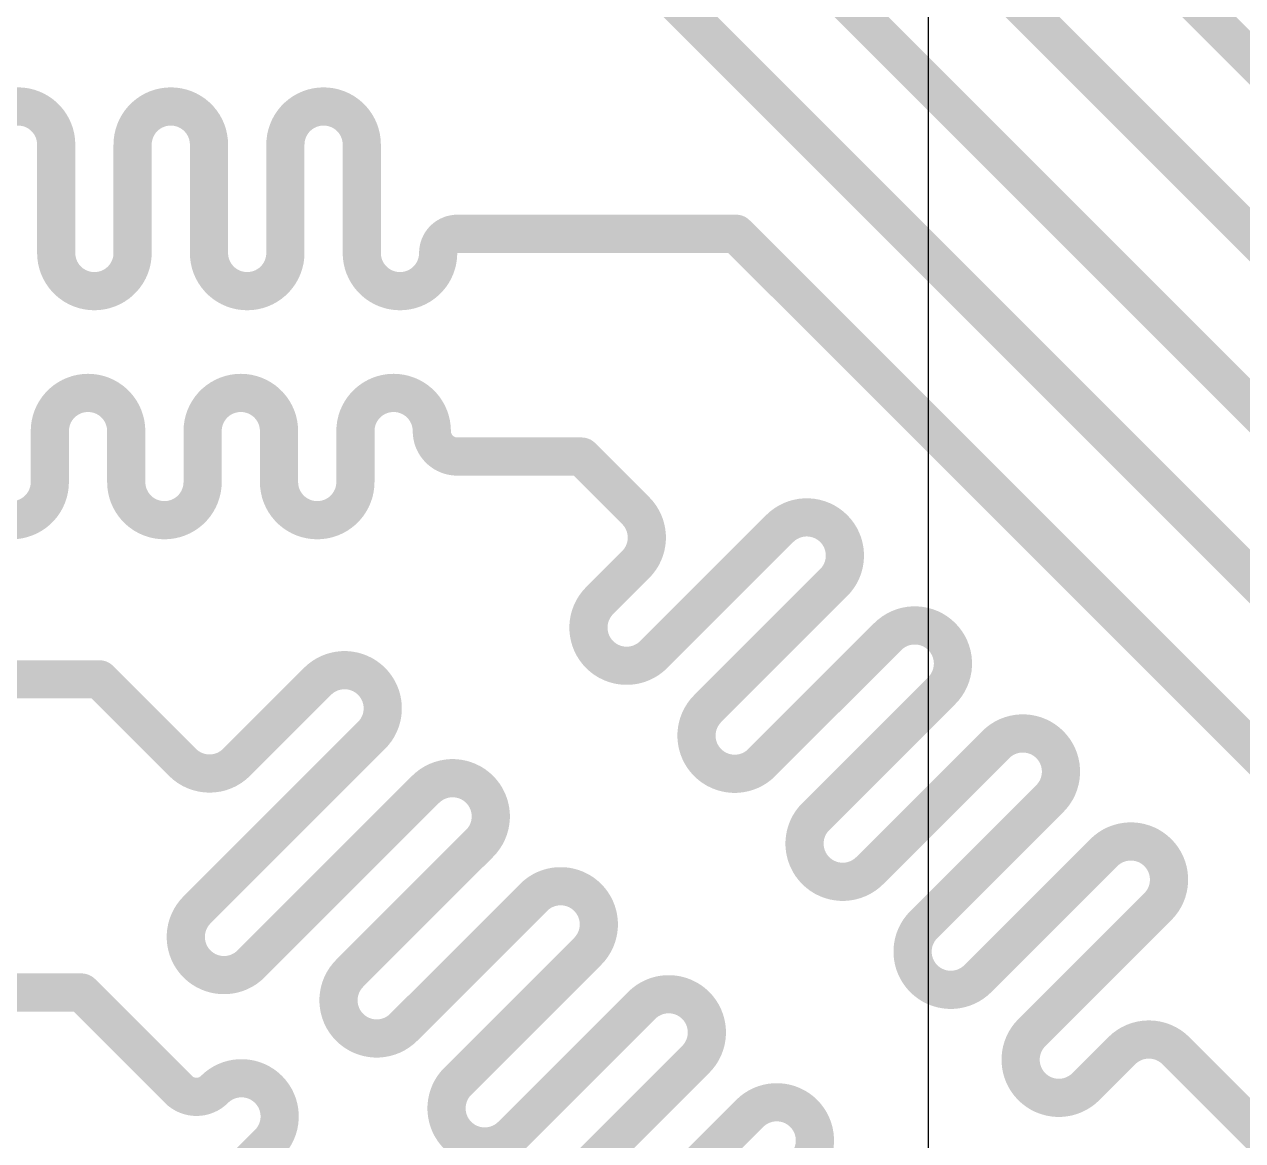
# Model space of a CAD drawing. Extents: x 75 to 173, y 40 to 188.
# Drawn here: x 104.693 to 109.553, y 150.881 to 155.335 of the extents above; entities that cross this region are included whole.
import ezdxf

# ---------------------------------------------------------------- set-up
doc = ezdxf.new("R2010")
doc.units = 0
doc.header["$MEASUREMENT"] = 0
doc.layers.add('BottomLayer', color=5, linetype='CONTINUOUS')
doc.layers.add('TopLayer', color=1, linetype='CONTINUOUS')

msp = doc.modelspace()

# ---------------------------------------------------------------- linework, layer by layer
at = {"layer": 'BottomLayer'}
msp.add_line((108.29946, 121.06782), (108.29946, 169.17542), dxfattribs=at)
at = {"layer": 'TopLayer', "const_width": 0.1524}
for points in [[(104.60046, 160.18382), (112.67766, 152.10662)], [(105.26695, 158.81222), (112.42975, 151.64942)], [(105.95935, 157.43732), (112.48385, 150.91282)], [(106.69595, 156.01822), (112.47775, 150.23642)], [(104.81966, 154.49938), (104.81966, 154.85498)], [(105.12446, 154.49938), (105.12446, 154.85498)], [(105.42926, 154.49938), (105.42926, 154.85498)], [(105.73406, 154.49938), (105.73406, 154.85498)], [(106.03886, 154.49938), (106.03886, 154.85498)], [(104.81966, 154.4227), (104.81966, 154.49938)], [(105.12446, 154.4227), (105.12446, 154.49938)], [(105.42926, 154.4227), (105.42926, 154.49938)], [(105.73406, 154.4227), (105.73406, 154.49938)], [(106.03886, 154.4227), (106.03886, 154.49938)], [(106.42034, 154.49938), (106.47066, 154.49938)], [(106.47066, 154.49938), (107.53229, 154.49938)], [(107.53229, 154.49938), (112.88845, 149.14323)], [(104.79426, 153.61038), (104.79426, 153.71198)], [(105.09906, 153.61038), (105.09906, 153.71198)], [(105.40386, 153.61038), (105.40386, 153.71198)], [(105.70866, 153.61038), (105.70866, 153.71198)], [(106.01346, 153.61038), (106.01346, 153.71198)], [(104.79426, 153.50878), (104.79426, 153.61038)], [(105.09906, 153.50878), (105.09906, 153.61038)], [(105.40386, 153.50878), (105.40386, 153.61038)], [(105.70866, 153.50878), (105.70866, 153.61038)], [(106.01346, 153.50878), (106.01346, 153.61038)], [(106.41986, 153.61038), (106.52146, 153.61038)], [(106.52146, 153.61038), (106.91599, 153.61038)], [(106.91599, 153.61038), (107.02375, 153.50262)], [(107.02375, 153.50262), (107.13152, 153.39486)], [(107.45481, 153.07157), (107.70625, 153.32302)], [(106.98783, 153.03565), (107.13152, 153.17933)], [(107.67033, 152.85604), (107.92178, 153.10749)], [(107.20336, 152.82012), (107.45481, 153.07157)], [(107.88586, 152.64052), (108.13731, 152.89196)], [(107.41889, 152.6046), (107.67033, 152.85604)], [(104.59106, 152.72138), (104.71806, 152.72138)], [(104.71806, 152.72138), (104.99229, 152.72138)], [(104.99229, 152.72138), (105.32359, 152.39009)], [(105.53911, 152.39009), (105.8624, 152.71338)], [(108.10138, 152.42499), (108.35283, 152.67644)], [(107.63441, 152.38907), (107.88586, 152.64052)], [(105.64688, 152.0668), (106.07793, 152.49785)], [(108.31691, 152.20947), (108.56836, 152.46091)], [(107.84994, 152.17354), (108.10138, 152.42499)], [(105.8624, 151.85127), (106.29346, 152.28233)], [(108.06546, 151.95802), (108.31691, 152.20947)], [(108.53244, 151.99394), (108.78388, 152.24539)], [(105.38134, 151.80126), (105.64688, 152.0668)], [(106.07793, 151.63575), (106.50898, 152.0668)], [(108.74796, 151.77841), (108.99941, 152.02986)], [(108.28099, 151.74249), (108.53244, 151.99394)], [(105.59687, 151.58574), (105.8624, 151.85127)], [(106.29346, 151.42022), (106.72451, 151.85127)], [(108.49652, 151.52697), (108.74796, 151.77841)], [(108.96349, 151.56289), (109.21494, 151.81433)], [(105.99056, 151.54838), (106.07793, 151.63575)], [(106.50898, 151.2047), (106.94003, 151.63575)], [(108.71204, 151.31144), (108.96349, 151.56289)], [(104.56566, 151.47162), (104.92078, 151.47162)], [(104.92078, 151.47162), (105.27151, 151.12089)], [(106.20608, 151.33285), (106.29346, 151.42022)], [(106.72451, 150.98917), (107.15556, 151.42022)], [(108.92757, 151.09591), (109.07126, 151.2396)], [(109.28678, 151.2396), (109.32481, 151.20157)], [(106.42161, 151.11732), (106.50898, 151.2047)], [(106.94003, 150.77364), (107.37109, 151.2047)], [(109.32481, 151.20157), (112.60256, 147.92382)], [(105.27151, 151.12089), (105.30743, 151.08497)], [(106.63714, 150.9018), (106.72451, 150.98917)], [(107.15556, 150.55812), (107.58661, 150.98917)], [(105.5948, 150.7976), (105.66664, 150.86944)]]:
    msp.add_lwpolyline(points, dxfattribs=at)
for points in [[(104.51486, 154.85498, -0.4142136), (104.66726, 155.00738)], [(104.66726, 155.00738, -0.4142136), (104.81966, 154.85498)], [(105.12446, 154.85498, -0.4142136), (105.27686, 155.00738)], [(105.27686, 155.00738, -0.4142136), (105.42926, 154.85498)], [(105.73406, 154.85498, -0.4142136), (105.88646, 155.00738)], [(105.88646, 155.00738, -0.4142136), (106.03886, 154.85498)], [(106.34366, 154.4227, -0.4142136), (106.42034, 154.49938)], [(104.97206, 154.2703, -0.4142136), (104.81966, 154.4227)], [(105.12446, 154.4227, -0.4142136), (104.97206, 154.2703)], [(105.58166, 154.2703, -0.4142136), (105.42926, 154.4227)], [(105.73406, 154.4227, -0.4142136), (105.58166, 154.2703)], [(106.19126, 154.2703, -0.4142136), (106.03886, 154.4227)], [(106.34366, 154.4227, -0.4142136), (106.19126, 154.2703)], [(104.79426, 153.71198, -0.4142136), (104.94666, 153.86438)], [(104.94666, 153.86438, -0.4142136), (105.09906, 153.71198)], [(105.40386, 153.71198, -0.4142136), (105.55626, 153.86438)], [(105.55626, 153.86438, -0.4142136), (105.70866, 153.71198)], [(106.01346, 153.71198, -0.4142136), (106.16586, 153.86438)], [(106.16586, 153.86438, -0.4142136), (106.31826, 153.71198)], [(106.41986, 153.61038, -0.4142136), (106.31826, 153.71198)], [(104.64186, 153.35638, -0.4142136), (104.48946, 153.50878)], [(104.79426, 153.50878, -0.4142136), (104.64186, 153.35638)], [(105.25146, 153.35638, -0.4142136), (105.09906, 153.50878)], [(105.40386, 153.50878, -0.4142136), (105.25146, 153.35638)], [(105.86106, 153.35638, -0.4142136), (105.70866, 153.50878)], [(106.01346, 153.50878, -0.4142136), (105.86106, 153.35638)], [(107.13152, 153.39486, -0.4142136), (107.13152, 153.17933)], [(107.70625, 153.32302, -0.4142136), (107.92178, 153.32302)], [(107.92178, 153.32302, -0.4142136), (107.92178, 153.10749)], [(106.98784, 152.82012, -0.4142136), (106.98784, 153.03565)], [(108.13731, 152.89196, -0.4142136), (108.35283, 152.89196)], [(108.35283, 152.89196, -0.4142136), (108.35283, 152.67644)], [(107.20336, 152.82012, -0.4142136), (106.98784, 152.82012)], [(105.8624, 152.71338, -0.4142136), (106.07793, 152.71338)], [(106.07793, 152.71338, -0.4142136), (106.07793, 152.49785)], [(107.41889, 152.38907, -0.4142136), (107.41889, 152.6046)], [(108.56836, 152.46091, -0.4142136), (108.78388, 152.46091)], [(108.78388, 152.46091, -0.4142136), (108.78388, 152.24539)], [(105.53911, 152.39009, -0.4142127), (105.32359, 152.39009)], [(107.63441, 152.38907, -0.4142136), (107.41889, 152.38907)], [(106.29346, 152.28233, -0.4142136), (106.50898, 152.28233)], [(106.50898, 152.28233, -0.4142136), (106.50898, 152.0668)], [(107.84994, 151.95802, -0.4142136), (107.84994, 152.17354)], [(108.99941, 152.02986, -0.4142136), (109.21494, 152.02986)], [(109.21494, 152.02986, -0.4142136), (109.21494, 151.81434)], [(108.06546, 151.95802, -0.4142136), (107.84994, 151.95802)], [(106.72451, 151.85127, -0.4142136), (106.94003, 151.85127)], [(106.94003, 151.85127, -0.4142136), (106.94003, 151.63575)], [(105.38134, 151.58574, -0.4142136), (105.38134, 151.80126)], [(108.28099, 151.52697, -0.4142136), (108.28099, 151.74249)], [(105.59686, 151.58574, -0.4142136), (105.38134, 151.58574)], [(105.99056, 151.33285, -0.4142136), (105.99056, 151.54837)], [(108.49652, 151.52697, -0.4142136), (108.28099, 151.52697)], [(107.15556, 151.42022, -0.4142136), (107.37108, 151.42022)], [(107.37108, 151.42022, -0.4142136), (107.37108, 151.2047)], [(106.20608, 151.33285, -0.4142136), (105.99056, 151.33285)], [(108.71204, 151.09591, -0.4142136), (108.71204, 151.31144)], [(109.07126, 151.2396, -0.4142121), (109.28678, 151.23959)], [(105.45112, 151.08496, -0.4142136), (105.66664, 151.08496)], [(106.42161, 150.9018, -0.4142136), (106.42161, 151.11732)], [(108.92757, 151.09591, -0.4142136), (108.71204, 151.09591)], [(105.45112, 151.08497, -0.4142084), (105.30743, 151.08497)], [(105.66664, 151.08496, -0.4142136), (105.66664, 150.86944)], [(107.58661, 150.98917, -0.4142136), (107.80214, 150.98917)], [(107.80214, 150.98917, -0.4142136), (107.80214, 150.77364)], [(106.63713, 150.9018, -0.4142136), (106.42161, 150.9018)]]:
    msp.add_lwpolyline(points, format="xyb", dxfattribs=at)
at = {"layer": 'TopLayer', "const_width": 0.0762}
for points in [[(104.62916, 155.00738, 1), (104.70536, 155.00738, 1)], [(104.62916, 155.00738, 1), (104.70536, 155.00738, 1)], [(105.23876, 155.00738, 1), (105.31496, 155.00738, 1)], [(105.23876, 155.00738, 1), (105.31496, 155.00738, 1)], [(105.84836, 155.00738, 1), (105.92456, 155.00738, 1)], [(105.84836, 155.00738, 1), (105.92456, 155.00738, 1)], [(104.78156, 154.85498, 1), (104.85776, 154.85498, 1)], [(104.78156, 154.85498, 1), (104.85776, 154.85498, 1)], [(105.08636, 154.85498, 1), (105.16256, 154.85498, 1)], [(105.08636, 154.85498, 1), (105.16256, 154.85498, 1)], [(105.39116, 154.85498, 1), (105.46736, 154.85498, 1)], [(105.39116, 154.85498, 1), (105.46736, 154.85498, 1)], [(105.69596, 154.85498, 1), (105.77216, 154.85498, 1)], [(105.69596, 154.85498, 1), (105.77216, 154.85498, 1)], [(106.00076, 154.85498, 1), (106.07696, 154.85498, 1)], [(106.00076, 154.85498, 1), (106.07696, 154.85498, 1)], [(104.78156, 154.49938, 1), (104.85776, 154.49938, 1)], [(104.78156, 154.49938, 1), (104.85776, 154.49938, 1)], [(105.08636, 154.49938, 1), (105.16256, 154.49938, 1)], [(105.08636, 154.49938, 1), (105.16256, 154.49938, 1)], [(105.39116, 154.49938, 1), (105.46736, 154.49938, 1)], [(105.39116, 154.49938, 1), (105.46736, 154.49938, 1)], [(105.69596, 154.49938, 1), (105.77216, 154.49938, 1)], [(105.69596, 154.49938, 1), (105.77216, 154.49938, 1)], [(106.00076, 154.49938, 1), (106.07696, 154.49938, 1)], [(106.00076, 154.49938, 1), (106.07696, 154.49938, 1)], [(106.38224, 154.49938, 1), (106.45844, 154.49938, 1)], [(106.38224, 154.49938, 1), (106.45844, 154.49938, 1)], [(106.43256, 154.49938, 1), (106.50876, 154.49938, 1)], [(106.43256, 154.49938, 1), (106.50876, 154.49938, 1)], [(107.49419, 154.49938, 1), (107.57039, 154.49938, 1)], [(107.49419, 154.49938, 1), (107.57039, 154.49938, 1)], [(104.78156, 154.4227, 1), (104.85776, 154.4227, 1)], [(104.78156, 154.4227, 1), (104.85776, 154.4227, 1)], [(105.08636, 154.4227, 1), (105.16256, 154.4227, 1)], [(105.08636, 154.4227, 1), (105.16256, 154.4227, 1)], [(105.39116, 154.4227, 1), (105.46736, 154.4227, 1)], [(105.39116, 154.4227, 1), (105.46736, 154.4227, 1)], [(105.69596, 154.4227, 1), (105.77216, 154.4227, 1)], [(105.69596, 154.4227, 1), (105.77216, 154.4227, 1)], [(106.00076, 154.4227, 1), (106.07696, 154.4227, 1)], [(106.00076, 154.4227, 1), (106.07696, 154.4227, 1)], [(106.30556, 154.4227, 1), (106.38176, 154.4227, 1)], [(106.30556, 154.4227, 1), (106.38176, 154.4227, 1)], [(104.93396, 154.2703, 1), (105.01016, 154.2703, 1)], [(104.93396, 154.2703, 1), (105.01016, 154.2703, 1)], [(105.54356, 154.2703, 1), (105.61976, 154.2703, 1)], [(105.54356, 154.2703, 1), (105.61976, 154.2703, 1)], [(106.15316, 154.2703, 1), (106.22936, 154.2703, 1)], [(106.15316, 154.2703, 1), (106.22936, 154.2703, 1)], [(104.90856, 153.86438, 1), (104.98476, 153.86438, 1)], [(104.90856, 153.86438, 1), (104.98476, 153.86438, 1)], [(105.51816, 153.86438, 1), (105.59436, 153.86438, 1)], [(105.51816, 153.86438, 1), (105.59436, 153.86438, 1)], [(106.12776, 153.86438, 1), (106.20396, 153.86438, 1)], [(106.12776, 153.86438, 1), (106.20396, 153.86438, 1)], [(104.75616, 153.71198, 1), (104.83236, 153.71198, 1)], [(104.75616, 153.71198, 1), (104.83236, 153.71198, 1)], [(105.06096, 153.71198, 1), (105.13716, 153.71198, 1)], [(105.06096, 153.71198, 1), (105.13716, 153.71198, 1)], [(105.36576, 153.71198, 1), (105.44196, 153.71198, 1)], [(105.36576, 153.71198, 1), (105.44196, 153.71198, 1)], [(105.67056, 153.71198, 1), (105.74676, 153.71198, 1)], [(105.67056, 153.71198, 1), (105.74676, 153.71198, 1)], [(105.97536, 153.71198, 1), (106.05156, 153.71198, 1)], [(105.97536, 153.71198, 1), (106.05156, 153.71198, 1)], [(106.28016, 153.71198, 1), (106.35636, 153.71198, 1)], [(106.28016, 153.71198, 1), (106.35636, 153.71198, 1)], [(104.75616, 153.61038, 1), (104.83236, 153.61038, 1)], [(104.75616, 153.61038, 1), (104.83236, 153.61038, 1)], [(105.06096, 153.61038, 1), (105.13716, 153.61038, 1)], [(105.06096, 153.61038, 1), (105.13716, 153.61038, 1)], [(105.36576, 153.61038, 1), (105.44196, 153.61038, 1)], [(105.36576, 153.61038, 1), (105.44196, 153.61038, 1)], [(105.67056, 153.61038, 1), (105.74676, 153.61038, 1)], [(105.67056, 153.61038, 1), (105.74676, 153.61038, 1)], [(105.97536, 153.61038, 1), (106.05156, 153.61038, 1)], [(105.97536, 153.61038, 1), (106.05156, 153.61038, 1)], [(106.38176, 153.61038, 1), (106.45796, 153.61038, 1)], [(106.38176, 153.61038, 1), (106.45796, 153.61038, 1)], [(106.48336, 153.61038, 1), (106.55956, 153.61038, 1)], [(106.48336, 153.61038, 1), (106.55956, 153.61038, 1)], [(106.87789, 153.61038, 1), (106.95409, 153.61038, 1)], [(106.87789, 153.61038, 1), (106.95409, 153.61038, 1)], [(104.75616, 153.50878, 1), (104.83236, 153.50878, 1)], [(104.75616, 153.50878, 1), (104.83236, 153.50878, 1)], [(105.06096, 153.50878, 1), (105.13716, 153.50878, 1)], [(105.06096, 153.50878, 1), (105.13716, 153.50878, 1)], [(105.36576, 153.50878, 1), (105.44196, 153.50878, 1)], [(105.36576, 153.50878, 1), (105.44196, 153.50878, 1)], [(105.67056, 153.50878, 1), (105.74676, 153.50878, 1)], [(105.67056, 153.50878, 1), (105.74676, 153.50878, 1)], [(105.97536, 153.50878, 1), (106.05156, 153.50878, 1)], [(105.97536, 153.50878, 1), (106.05156, 153.50878, 1)], [(106.98565, 153.50262, 1), (107.06185, 153.50262, 1)], [(106.98565, 153.50262, 1), (107.06185, 153.50262, 1)], [(107.09342, 153.39486, 1), (107.16962, 153.39486, 1)], [(107.09342, 153.39486, 1), (107.16962, 153.39486, 1)], [(104.60376, 153.35638, 1), (104.67996, 153.35638, 1)], [(104.60376, 153.35638, 1), (104.67996, 153.35638, 1)], [(105.21336, 153.35638, 1), (105.28956, 153.35638, 1)], [(105.21336, 153.35638, 1), (105.28956, 153.35638, 1)], [(105.82296, 153.35638, 1), (105.89916, 153.35638, 1)], [(105.82296, 153.35638, 1), (105.89916, 153.35638, 1)], [(107.66815, 153.32302, 1), (107.74435, 153.32302, 1)], [(107.66815, 153.32302, 1), (107.74435, 153.32302, 1)], [(107.88368, 153.32302, 1), (107.95988, 153.32302, 1)], [(107.88368, 153.32302, 1), (107.95988, 153.32302, 1)], [(107.09342, 153.17933, 1), (107.16962, 153.17933, 1)], [(107.09342, 153.17933, 1), (107.16962, 153.17933, 1)], [(107.88368, 153.10749, 1), (107.95988, 153.10749, 1)], [(107.88368, 153.10749, 1), (107.95988, 153.10749, 1)], [(106.94973, 153.03565, 1), (107.02593, 153.03565, 1)], [(106.94974, 153.03565, 1), (107.02594, 153.03565, 1)], [(107.41671, 153.07157, 1), (107.49291, 153.07157, 1)], [(107.41671, 153.07157, 1), (107.49291, 153.07157, 1)], [(108.09921, 152.89196, 1), (108.17541, 152.89196, 1)], [(108.09921, 152.89196, 1), (108.17541, 152.89196, 1)], [(108.31473, 152.89196, 1), (108.39093, 152.89196, 1)], [(108.31473, 152.89196, 1), (108.39093, 152.89196, 1)], [(107.63223, 152.85604, 1), (107.70843, 152.85604, 1)], [(107.63223, 152.85604, 1), (107.70843, 152.85604, 1)], [(106.94974, 152.82012, 1), (107.02594, 152.82012, 1)], [(106.94974, 152.82012, 1), (107.02594, 152.82012, 1)], [(107.16526, 152.82012, 1), (107.24146, 152.82012, 1)], [(107.16526, 152.82012, 1), (107.24146, 152.82012, 1)], [(104.67996, 152.72138, 1), (104.75616, 152.72138, 1)], [(104.67996, 152.72138, 1), (104.75616, 152.72138, 1)], [(104.95419, 152.72138, 1), (105.03039, 152.72138, 1)], [(104.95419, 152.72138, 1), (105.03039, 152.72138, 1)], [(105.8243, 152.71338, 1), (105.9005, 152.71338, 1)], [(105.8243, 152.71338, 1), (105.9005, 152.71338, 1)], [(106.03983, 152.71338, 1), (106.11603, 152.71338, 1)], [(106.03983, 152.71338, 1), (106.11603, 152.71338, 1)], [(108.31473, 152.67644, 1), (108.39093, 152.67644, 1)], [(108.31473, 152.67644, 1), (108.39093, 152.67644, 1)], [(107.38079, 152.6046, 1), (107.45699, 152.6046, 1)], [(107.38079, 152.6046, 1), (107.45699, 152.6046, 1)], [(107.84776, 152.64052, 1), (107.92396, 152.64052, 1)], [(107.84776, 152.64052, 1), (107.92396, 152.64052, 1)], [(106.03983, 152.49785, 1), (106.11603, 152.49785, 1)], [(106.03983, 152.49785, 1), (106.11603, 152.49785, 1)], [(108.53026, 152.46091, 1), (108.60646, 152.46091, 1)], [(108.53026, 152.46091, 1), (108.60646, 152.46091, 1)], [(108.74578, 152.46091, 1), (108.82198, 152.46091, 1)], [(108.74578, 152.46091, 1), (108.82198, 152.46091, 1)], [(108.06328, 152.42499, 1), (108.13948, 152.42499, 1)], [(108.06328, 152.42499, 1), (108.13948, 152.42499, 1)], [(105.28549, 152.39009, 1), (105.36169, 152.39009, 1)], [(105.28549, 152.39009, 1), (105.36169, 152.39009, 1)], [(105.50101, 152.39009, 1), (105.57721, 152.39009, 1)], [(105.50101, 152.39009, 1), (105.57721, 152.39009, 1)], [(107.38079, 152.38907, 1), (107.45699, 152.38907, 1)], [(107.38079, 152.38907, 1), (107.45699, 152.38907, 1)], [(107.59631, 152.38907, 1), (107.67251, 152.38907, 1)], [(107.59631, 152.38907, 1), (107.67251, 152.38907, 1)], [(106.25536, 152.28233, 1), (106.33156, 152.28233, 1)], [(106.25536, 152.28233, 1), (106.33156, 152.28233, 1)], [(106.47088, 152.28233, 1), (106.54708, 152.28233, 1)], [(106.47088, 152.28233, 1), (106.54708, 152.28233, 1)], [(108.27881, 152.20947, 1), (108.35501, 152.20947, 1)], [(108.27881, 152.20947, 1), (108.35501, 152.20947, 1)], [(108.74578, 152.24539, 1), (108.82198, 152.24539, 1)], [(108.74578, 152.24539, 1), (108.82198, 152.24539, 1)], [(107.81184, 152.17354, 1), (107.88804, 152.17354, 1)], [(107.81184, 152.17354, 1), (107.88804, 152.17354, 1)], [(105.60878, 152.0668, 1), (105.68498, 152.0668, 1)], [(105.60878, 152.0668, 1), (105.68498, 152.0668, 1)], [(106.47088, 152.0668, 1), (106.54708, 152.0668, 1)], [(106.47088, 152.0668, 1), (106.54708, 152.0668, 1)], [(108.96131, 152.02986, 1), (109.03751, 152.02986, 1)], [(108.96131, 152.02986, 1), (109.03751, 152.02986, 1)], [(109.17684, 152.02986, 1), (109.25304, 152.02986, 1)], [(109.17684, 152.02986, 1), (109.25304, 152.02986, 1)], [(108.49434, 151.99394, 1), (108.57054, 151.99394, 1)], [(108.49434, 151.99394, 1), (108.57054, 151.99394, 1)], [(107.81184, 151.95802, 1), (107.88804, 151.95802, 1)], [(107.81184, 151.95802, 1), (107.88804, 151.95802, 1)], [(108.02736, 151.95802, 1), (108.10356, 151.95802, 1)], [(108.02736, 151.95802, 1), (108.10356, 151.95802, 1)], [(105.8243, 151.85127, 1), (105.9005, 151.85127, 1)], [(105.8243, 151.85127, 1), (105.9005, 151.85127, 1)], [(106.68641, 151.85127, 1), (106.76261, 151.85127, 1)], [(106.68641, 151.85127, 1), (106.76261, 151.85127, 1)], [(106.90193, 151.85127, 1), (106.97813, 151.85127, 1)], [(106.90193, 151.85127, 1), (106.97813, 151.85127, 1)], [(105.34324, 151.80126, 1), (105.41944, 151.80126, 1)], [(105.34324, 151.80126, 1), (105.41944, 151.80126, 1)], [(108.70986, 151.77841, 1), (108.78606, 151.77841, 1)], [(108.70986, 151.77841, 1), (108.78606, 151.77841, 1)], [(109.17684, 151.81434, 1), (109.25304, 151.81434, 1)], [(109.17684, 151.81433, 1), (109.25304, 151.81433, 1)], [(108.24289, 151.74249, 1), (108.31909, 151.74249, 1)], [(108.24289, 151.74249, 1), (108.31909, 151.74249, 1)], [(106.03983, 151.63575, 1), (106.11603, 151.63575, 1)], [(106.03983, 151.63575, 1), (106.11603, 151.63575, 1)], [(106.90193, 151.63575, 1), (106.97813, 151.63575, 1)], [(106.90193, 151.63575, 1), (106.97813, 151.63575, 1)], [(105.34324, 151.58574, 1), (105.41944, 151.58574, 1)], [(105.34324, 151.58574, 1), (105.41944, 151.58574, 1)], [(105.55876, 151.58574, 1), (105.63496, 151.58574, 1)], [(105.55877, 151.58574, 1), (105.63497, 151.58574, 1)], [(105.95246, 151.54838, 1), (106.02866, 151.54838, 1)], [(105.95246, 151.54837, 1), (106.02866, 151.54837, 1)], [(108.24289, 151.52697, 1), (108.31909, 151.52697, 1)], [(108.24289, 151.52697, 1), (108.31909, 151.52697, 1)], [(108.45842, 151.52697, 1), (108.53462, 151.52697, 1)], [(108.45842, 151.52697, 1), (108.53462, 151.52697, 1)], [(108.92539, 151.56289, 1), (109.00159, 151.56289, 1)], [(108.92539, 151.56289, 1), (109.00159, 151.56289, 1)], [(104.88268, 151.47162, 1), (104.95888, 151.47162, 1)], [(104.88268, 151.47162, 1), (104.95888, 151.47162, 1)], [(106.25536, 151.42022, 1), (106.33156, 151.42022, 1)], [(106.25536, 151.42022, 1), (106.33156, 151.42022, 1)], [(107.11746, 151.42022, 1), (107.19366, 151.42022, 1)], [(107.11746, 151.42022, 1), (107.19366, 151.42022, 1)], [(107.33298, 151.42022, 1), (107.40918, 151.42022, 1)], [(107.33298, 151.42022, 1), (107.40918, 151.42022, 1)], [(105.95246, 151.33285, 1), (106.02866, 151.33285, 1)], [(105.95246, 151.33285, 1), (106.02866, 151.33285, 1)], [(106.16798, 151.33285, 1), (106.24418, 151.33285, 1)], [(106.16798, 151.33285, 1), (106.24418, 151.33285, 1)], [(108.67394, 151.31144, 1), (108.75014, 151.31144, 1)], [(108.67394, 151.31144, 1), (108.75014, 151.31144, 1)], [(109.03316, 151.2396, 1), (109.10936, 151.2396, 1)], [(109.03316, 151.2396, 1), (109.10936, 151.2396, 1)], [(109.24868, 151.2396, 1), (109.32488, 151.2396, 1)], [(109.24868, 151.23959, 1), (109.32488, 151.23959, 1)], [(106.47088, 151.2047, 1), (106.54708, 151.2047, 1)], [(106.47088, 151.2047, 1), (106.54708, 151.2047, 1)], [(107.33298, 151.2047, 1), (107.40918, 151.2047, 1)], [(107.33299, 151.2047, 1), (107.40919, 151.2047, 1)], [(109.28671, 151.20157, 1), (109.36291, 151.20157, 1)], [(109.28671, 151.20157, 1), (109.36291, 151.20157, 1)], [(105.23341, 151.12089, 1), (105.30961, 151.12089, 1)], [(105.23341, 151.12089, 1), (105.30961, 151.12089, 1)], [(106.38351, 151.11732, 1), (106.45971, 151.11732, 1)], [(106.38351, 151.11732, 1), (106.45971, 151.11732, 1)], [(108.67394, 151.09591, 1), (108.75014, 151.09591, 1)], [(108.67394, 151.09591, 1), (108.75014, 151.09591, 1)], [(108.88947, 151.09591, 1), (108.96567, 151.09591, 1)], [(108.88947, 151.09591, 1), (108.96567, 151.09591, 1)], [(105.26933, 151.08497, 1), (105.34553, 151.08497, 1)], [(105.26933, 151.08497, 1), (105.34553, 151.08497, 1)], [(105.41302, 151.08497, 1), (105.48922, 151.08497, 1)], [(105.41302, 151.08496, 1), (105.48922, 151.08496, 1)], [(105.62854, 151.08496, 1), (105.70474, 151.08496, 1)], [(105.62854, 151.08496, 1), (105.70474, 151.08496, 1)], [(106.68641, 150.98917, 1), (106.76261, 150.98917, 1)], [(106.68641, 150.98917, 1), (106.76261, 150.98917, 1)], [(107.54851, 150.98917, 1), (107.62471, 150.98917, 1)], [(107.54851, 150.98917, 1), (107.62471, 150.98917, 1)], [(107.76404, 150.98917, 1), (107.84024, 150.98917, 1)], [(107.76404, 150.98917, 1), (107.84024, 150.98917, 1)], [(106.38351, 150.9018, 1), (106.45971, 150.9018, 1)], [(106.38351, 150.9018, 1), (106.45971, 150.9018, 1)], [(106.59903, 150.9018, 1), (106.67523, 150.9018, 1)], [(106.59904, 150.9018, 1), (106.67524, 150.9018, 1)], [(105.62854, 150.86944, 1), (105.70474, 150.86944, 1)], [(105.62854, 150.86944, 1), (105.70474, 150.86944, 1)]]:
    msp.add_lwpolyline(points, format="xyb", close=True, dxfattribs=at)

doc.saveas('drawing.dxf')
